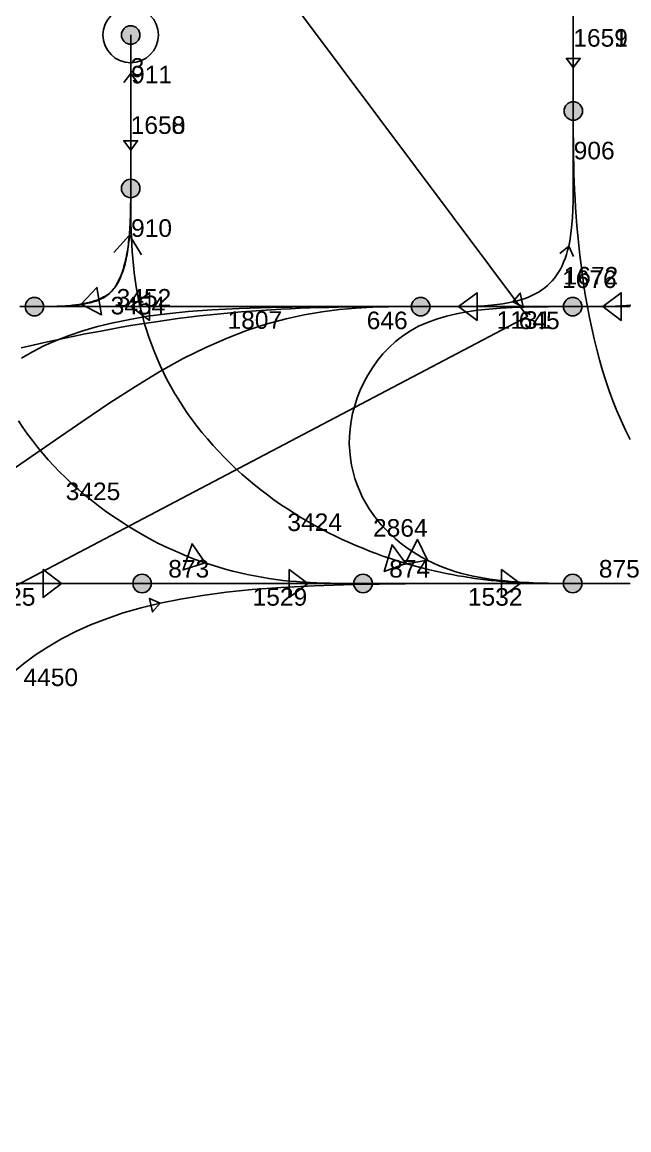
# Model space of a CAD drawing. Header units: millimetres. Extents: x 1508 to 209369, y 3688 to 146097.
# Drawn here: x 77245 to 83805, y 56638 to 68612 of the extents above; entities that cross this region are included whole.
import ezdxf

# ---------------------------------------------------------------- set-up
doc = ezdxf.new("R2010")
doc.units = ezdxf.units.MM
for name, color, linetype, true_color in [('Ndc8_Activity_BanYun', 1, 'Continuous', 0xff0000), ('Ndc8_Activity_BanYunID', 1, 'Continuous', 0xff0000), ('Ndc8_Cluster', 7, 'Continuous', 0x808000), ('Ndc8_Forward', 5, 'Continuous', 0x0000ff), ('Ndc8_ForwardID', 5, 'Continuous', 0x0000ff), ('Ndc8_Point', 7, 'Continuous', 0x000080), ('Ndc8_PointID', 7, 'Continuous', 0x000080), ('Ndc8_SD1_BWD_AutoLoadEnabled', 7, 'Continuous', 0x0080c0), ('Ndc8_SD1_BWD_AutoLoadEnabledID', 7, 'Continuous', 0x0080c0), ('Ndc8_SD1_BWD_LoadOperation', 5, 'Continuous', 0x0000ff), ('Ndc8_SD1_BWD_LoadOperationID', 5, 'Continuous', 0x0000ff), ('Ndc8_SD1_Fwd_CurveLeft', 6, 'Continuous', 0xff00ff), ('Ndc8_SD1_Fwd_CurveLeftID', 6, 'Continuous', 0xff00ff), ('Ndc8_SD1_Fwd_NoForkAutoAdjust', 5, 'Continuous', 0x0000ff), ('Ndc8_SD1_Fwd_NoForkAutoAdjustID', 5, 'Continuous', 0x0000ff), ('Ndc8_SD1_JiangCha', 7, 'Continuous', 0x0000a0), ('Ndc8_SD1_JiangChaID', 7, 'Continuous', 0x0000a0), ('Ndc8_SD2_Forward', 5, 'Continuous', 0x0000ff), ('Ndc8_SD2_JiangCha', 5, 'Continuous', 0x0000ff)]:
    doc.layers.add(name, color=color, linetype=linetype, true_color=true_color)
doc.styles.add('Ndc8Style', font='arial.ttf', dxfattribs={"height": 0.2})

msp = doc.modelspace()

# ---------------------------------------------------------------- hatches: boundary and pattern name
at = {"layer": 'Ndc8_Point'}
h = msp.add_hatch(color=256, dxfattribs=at)
edge = h.paths.add_edge_path(flags=0)
edge.add_arc((78419, 68473), 100, 0, 360)
h = msp.add_hatch(color=256, dxfattribs=at)
edge = h.paths.add_edge_path(flags=0)
edge.add_arc((83205, 67652), 100, 0, 360)
h = msp.add_hatch(color=256, dxfattribs=at)
edge = h.paths.add_edge_path(flags=0)
edge.add_arc((78419, 66814), 100, 0, 360)
h = msp.add_hatch(color=256, dxfattribs=at)
edge = h.paths.add_edge_path(flags=0)
edge.add_arc((77378, 65537), 100, 0, 360)
h = msp.add_hatch(color=256, dxfattribs=at)
edge = h.paths.add_edge_path(flags=0)
edge.add_arc((81554, 65537), 100, 0, 360)
h = msp.add_hatch(color=256, dxfattribs=at)
edge = h.paths.add_edge_path(flags=0)
edge.add_arc((83198, 65537), 100, 0, 360)
h = msp.add_hatch(color=256, dxfattribs=at)
edge = h.paths.add_edge_path(flags=0)
edge.add_arc((78542, 62544), 100, 0, 360)
h = msp.add_hatch(color=256, dxfattribs=at)
edge = h.paths.add_edge_path(flags=0)
edge.add_arc((80931, 62544), 100, 0, 360)
h = msp.add_hatch(color=256, dxfattribs=at)
edge = h.paths.add_edge_path(flags=0)
edge.add_arc((83198, 62544), 100, 0, 360)

# ---------------------------------------------------------------- linework, layer by layer
at = {"layer": 'Ndc8_Activity_BanYun'}
msp.add_circle((78419, 68473), 300, dxfattribs=at)
at = {"layer": 'Ndc8_Cluster'}
msp.add_lwpolyline([(70770, 66492), (65127, 64344), (65893, 58079), (72133, 58010), (74196, 56638), (76545, 62190), (82708, 65430), (79890, 69200), (70924, 68181)], close=True, dxfattribs=at)
at = {"layer": 'Ndc8_Forward'}
for points in [[(78422, 65537), (78622, 65387), (78622, 65687), (78422, 65537)], [(81965, 65537), (82165, 65387), (82165, 65687), (81965, 65537)], [(83524, 65537), (83724, 65387), (83724, 65687), (83524, 65537)], [(77378, 65537), (77325, 65537), (77272, 65537), (77219, 65537)], [(81554, 65537), (81456, 65537), (81357, 65537), (81259, 65537), (81160, 65536), (81061, 65536), (80962, 65535), (80862, 65534), (80762, 65533), (80661, 65531), (80560, 65529), (80458, 65526), (80355, 65523), (80252, 65519), (80148, 65514), (80148, 65514), (80043, 65509), (79937, 65503), (79830, 65496), (79722, 65489), (79613, 65480), (79502, 65471), (79390, 65460), (79277, 65449), (79163, 65436), (79047, 65423), (78929, 65408), (78810, 65392), (78689, 65374), (78566, 65355), (78566, 65355), (78442, 65335), (78316, 65314), (78188, 65291), (78058, 65266), (77926, 65241), (77792, 65213), (77656, 65185), (77518, 65155), (77378, 65124), (77236, 65092)], [(81554, 65537), (81494, 65537), (80394, 65535), (79939, 65528), (79591, 65518), (79298, 65503), (79042, 65483), (78811, 65460), (78601, 65432), (78408, 65399), (78228, 65363), (78059, 65322), (77902, 65276), (77753, 65226), (77613, 65171), (77481, 65112), (77356, 65048), (77237, 64979)], [(81554, 65537), (81450, 65537), (81347, 65537), (81243, 65537), (81140, 65537), (81037, 65537), (80934, 65537), (80832, 65537), (80730, 65537), (80629, 65537), (80528, 65537), (80428, 65537), (80328, 65537), (80230, 65537), (80132, 65537), (80132, 65537), (80035, 65537), (79939, 65537), (79844, 65537), (79749, 65537), (79654, 65537), (79560, 65537), (79466, 65537), (79372, 65537), (79278, 65537), (79183, 65537), (79088, 65537), (78993, 65537), (78897, 65537), (78800, 65537), (78800, 65537), (78702, 65537), (78604, 65537), (78504, 65537), (78404, 65537), (78303, 65537), (78202, 65537), (78100, 65537), (77998, 65537), (77895, 65537), (77792, 65537), (77689, 65537), (77585, 65537), (77482, 65537), (77378, 65537)], [(83198, 65537), (83159, 65537), (83120, 65537), (83081, 65537), (83041, 65537), (83002, 65537), (82963, 65537), (82924, 65537), (82885, 65537), (82846, 65537), (82807, 65537), (82767, 65537), (82728, 65537), (82689, 65537), (82650, 65537), (82650, 65537), (82611, 65537), (82572, 65537), (82533, 65537), (82493, 65537), (82454, 65537), (82415, 65537), (82376, 65537), (82337, 65537), (82298, 65537), (82259, 65537), (82219, 65537), (82180, 65537), (82141, 65537), (82102, 65537), (82102, 65537), (82063, 65537), (82024, 65537), (81985, 65537), (81945, 65537), (81906, 65537), (81867, 65537), (81828, 65537), (81789, 65537), (81750, 65537), (81711, 65537), (81671, 65537), (81632, 65537), (81593, 65537), (81554, 65537)], [(83820, 65537), (83789, 65537), (83758, 65537), (83727, 65537), (83695, 65537), (83664, 65537), (83633, 65537), (83633, 65537), (83602, 65537), (83571, 65537), (83540, 65537), (83509, 65537), (83478, 65537), (83447, 65537), (83416, 65537), (83384, 65537), (83353, 65537), (83322, 65537), (83291, 65537), (83260, 65537), (83229, 65537), (83198, 65537)], [(77671, 62544), (77471, 62694), (77471, 62394), (77671, 62544)], [(80334, 62544), (80134, 62694), (80134, 62394), (80334, 62544)], [(82630, 62544), (82430, 62694), (82430, 62394), (82630, 62544)], [(77138, 61573), (77260, 61675), (77389, 61771), (77526, 61861), (77671, 61946), (77824, 62024), (77985, 62096), (78157, 62163), (78338, 62225), (78531, 62280), (78737, 62331), (78957, 62376), (79194, 62415), (79451, 62450), (79732, 62478), (80046, 62502), (80403, 62520), (80829, 62534), (81386, 62541), (82731, 62544), (82731, 62544), (83198, 62544)], [(77214, 62544), (77297, 62544), (77380, 62544), (77380, 62544), (77463, 62544), (77546, 62544), (77629, 62544), (77712, 62544), (77795, 62544), (77878, 62544), (77961, 62544), (78044, 62544), (78127, 62544), (78210, 62544), (78293, 62544), (78376, 62544), (78459, 62544), (78542, 62544)], [(78542, 62544), (78599, 62544), (78656, 62544), (78713, 62544), (78769, 62544), (78826, 62544), (78883, 62544), (78940, 62544), (78997, 62544), (79054, 62544), (79111, 62544), (79168, 62544), (79224, 62544), (79281, 62544), (79338, 62544), (79338, 62544), (79395, 62544), (79452, 62544), (79509, 62544), (79566, 62544), (79623, 62544), (79680, 62544), (79737, 62544), (79793, 62544), (79850, 62544), (79907, 62544), (79964, 62544), (80021, 62544), (80078, 62544), (80135, 62544), (80135, 62544), (80192, 62544), (80249, 62544), (80305, 62544), (80362, 62544), (80419, 62544), (80476, 62544), (80533, 62544), (80590, 62544), (80647, 62544), (80704, 62544), (80760, 62544), (80817, 62544), (80874, 62544), (80931, 62544)], [(80931, 62544), (80993, 62544), (81056, 62544), (81118, 62544), (81179, 62544), (81240, 62544), (81301, 62544), (81361, 62544), (81419, 62544), (81477, 62544), (81534, 62544), (81589, 62544), (81643, 62544), (81695, 62544), (81746, 62544), (81746, 62544), (81795, 62544), (81842, 62544), (81888, 62544), (81933, 62544), (81977, 62544), (82021, 62544), (82065, 62544), (82108, 62544), (82152, 62544), (82196, 62544), (82241, 62544), (82287, 62544), (82334, 62544), (82383, 62544), (82383, 62544), (82434, 62544), (82486, 62544), (82540, 62544), (82595, 62544), (82652, 62544), (82710, 62544), (82768, 62544), (82828, 62544), (82889, 62544), (82950, 62544), (83011, 62544), (83073, 62544), (83136, 62544), (83198, 62544)], [(83198, 62544), (83264, 62544), (83330, 62544), (83397, 62544), (83464, 62544), (83533, 62544), (83602, 62544), (83674, 62544), (83746, 62544), (83821, 62544)], [(78737, 62331), (78623, 62382), (78656, 62236), (78737, 62331)]]:
    msp.add_lwpolyline(points, dxfattribs=at)
at = {"layer": 'Ndc8_Point'}
for centre in [(78419, 68473), (83205, 67652), (78419, 66814), (77378, 65537), (81554, 65537), (83198, 65537), (78542, 62544), (80931, 62544), (83198, 62544)]:
    msp.add_circle(centre, 100, dxfattribs=at)
at = {"layer": 'Ndc8_SD1_BWD_AutoLoadEnabled'}
for points in [[(81554, 65537), (81614, 65537), (81929, 65538), (82060, 65539), (82159, 65543), (82243, 65547), (82317, 65552), (82383, 65559), (82443, 65567), (82498, 65576), (82550, 65587), (82598, 65599), (82643, 65612), (82686, 65626), (82726, 65642), (82764, 65659), (82800, 65677), (82834, 65697), (82866, 65718), (82896, 65741), (82925, 65765), (82952, 65790), (82977, 65817), (83001, 65846), (83024, 65876), (83045, 65908), (83065, 65942), (83083, 65978), (83100, 66016), (83116, 66056), (83130, 66099), (83143, 66144), (83155, 66192), (83166, 66244), (83175, 66299), (83183, 66359), (83190, 66425), (83195, 66499), (83199, 66583), (83203, 66682), (83204, 66813), (83205, 67128), (83205, 67128), (83205, 67652)], [(77378, 65537), (77406, 65537), (77434, 65537), (77461, 65537), (77489, 65537), (77517, 65537), (77544, 65538), (77572, 65538), (77599, 65539), (77626, 65540), (77653, 65541), (77680, 65542), (77707, 65543), (77733, 65545), (77760, 65547), (77760, 65547), (77786, 65549), (77811, 65551), (77837, 65554), (77862, 65557), (77887, 65561), (77911, 65565), (77934, 65569), (77957, 65574), (77980, 65579), (78002, 65585), (78023, 65591), (78043, 65597), (78063, 65604), (78081, 65612), (78081, 65612), (78099, 65620), (78116, 65628), (78132, 65637), (78147, 65647), (78162, 65657), (78176, 65668), (78189, 65679), (78202, 65691), (78214, 65704), (78225, 65717), (78236, 65731), (78247, 65745), (78257, 65761), (78267, 65777), (78267, 65777), (78276, 65793), (78285, 65811), (78294, 65829), (78302, 65848), (78311, 65867), (78318, 65887), (78326, 65907), (78333, 65928), (78340, 65950), (78346, 65972), (78353, 65994), (78359, 66017), (78364, 66040), (78369, 66064), (78369, 66064), (78374, 66088), (78379, 66112), (78383, 66137), (78387, 66162), (78391, 66187), (78394, 66212), (78397, 66238), (78400, 66264), (78403, 66290), (78405, 66316), (78407, 66343), (78409, 66370), (78411, 66397), (78412, 66424), (78412, 66424), (78414, 66451), (78415, 66478), (78416, 66506), (78417, 66534), (78417, 66561), (78418, 66589), (78418, 66617), (78418, 66645), (78419, 66673), (78419, 66701), (78419, 66729), (78419, 66758), (78419, 66786), (78419, 66814)], [(78238, 66123), (78405, 66309), (78537, 66097)], [(83059, 66111), (83155, 66192), (83206, 66078)], [(83198, 65537), (83258, 65537), (83492, 65537), (83588, 65539), (83662, 65541), (83724, 65544), (83779, 65548), (83828, 65553)]]:
    msp.add_lwpolyline(points, dxfattribs=at)
at = {"layer": 'Ndc8_SD1_BWD_LoadOperation'}
for points in [[(83205, 67652), (83205, 69522)], [(78419, 66814), (78419, 68473)], [(78344, 67958), (78419, 68058), (78494, 67958)]]:
    msp.add_lwpolyline(points, dxfattribs=at)
at = {"layer": 'Ndc8_SD1_Fwd_CurveLeft'}
for points in [[(83198, 65537), (83065, 65537), (82933, 65536), (82802, 65535), (82672, 65532), (82544, 65527), (82417, 65520), (82293, 65510), (82173, 65497), (82055, 65480), (81941, 65459), (81832, 65434), (81727, 65403), (81627, 65366), (81532, 65324), (81532, 65324), (81444, 65275), (81361, 65220), (81284, 65160), (81212, 65095), (81146, 65026), (81086, 64953), (81032, 64876), (80983, 64797), (80939, 64716), (80901, 64633), (80869, 64550), (80841, 64465), (80819, 64381), (80803, 64298), (80803, 64298), (80791, 64215), (80785, 64134), (80783, 64054), (80787, 63976), (80794, 63899), (80806, 63824), (80823, 63751), (80843, 63679), (80867, 63609), (80895, 63541), (80926, 63475), (80960, 63411), (80998, 63350), (81039, 63290), (81039, 63290), (81082, 63234), (81128, 63179), (81176, 63127), (81227, 63077), (81279, 63030), (81333, 62985), (81389, 62942), (81447, 62902), (81506, 62865), (81565, 62830), (81626, 62797), (81687, 62767), (81749, 62739), (81812, 62714), (81812, 62714), (81874, 62692), (81936, 62671), (81998, 62653), (82060, 62637), (82122, 62623), (82183, 62611), (82243, 62600), (82302, 62591), (82360, 62583), (82417, 62576), (82472, 62571), (82526, 62566), (82579, 62562), (82629, 62559), (82629, 62559), (82678, 62556), (82725, 62553), (82770, 62551), (82814, 62549), (82856, 62548), (82898, 62547), (82938, 62546), (82977, 62545), (83015, 62545), (83052, 62544), (83089, 62544), (83126, 62544), (83162, 62544), (83198, 62544)], [(81630, 62795), (81520, 63020), (81384, 62752), (81630, 62795)]]:
    msp.add_lwpolyline(points, dxfattribs=at)
at = {"layer": 'Ndc8_SD1_Fwd_NoForkAutoAdjust'}
for points in [[(83205, 69522), (83205, 67652)], [(78419, 68473), (78419, 66814)], [(83205, 68120), (83280, 68220), (83130, 68220), (83205, 68120)], [(78419, 67229), (78494, 67329), (78344, 67329), (78419, 67229)]]:
    msp.add_lwpolyline(points, dxfattribs=at)
at = {"layer": 'Ndc8_SD1_JiangCha'}
for points in [[(83205, 67652), (83205, 67128), (83204, 66813), (83203, 66682), (83199, 66583), (83195, 66499), (83190, 66425), (83183, 66359), (83175, 66299), (83166, 66244), (83155, 66192), (83143, 66144), (83130, 66099), (83116, 66056), (83100, 66016), (83083, 65978), (83065, 65942), (83045, 65908), (83024, 65876), (83001, 65846), (82977, 65817), (82952, 65790), (82925, 65765), (82896, 65741), (82866, 65718), (82834, 65697), (82800, 65677), (82764, 65659), (82726, 65642), (82686, 65626), (82643, 65612), (82598, 65599), (82550, 65587), (82498, 65576), (82443, 65567), (82383, 65559), (82317, 65552), (82243, 65547), (82159, 65543), (82060, 65539), (81929, 65538), (81614, 65537), (81614, 65537), (81554, 65537)], [(83205, 67652), (83205, 67570), (83205, 67487), (83205, 67404), (83206, 67321), (83207, 67236), (83208, 67151), (83210, 67065), (83212, 66977), (83215, 66888), (83219, 66796), (83224, 66703), (83230, 66608), (83236, 66510), (83244, 66410), (83244, 66410), (83253, 66307), (83264, 66202), (83275, 66094), (83289, 65985), (83303, 65874), (83320, 65761), (83338, 65648), (83358, 65534), (83380, 65419), (83404, 65304), (83430, 65189), (83458, 65075), (83488, 64961), (83521, 64848), (83521, 64848), (83556, 64736), (83594, 64626), (83634, 64517), (83676, 64410), (83721, 64305), (83769, 64202), (83818, 64100)], [(78419, 66814), (78419, 66791), (78419, 66767), (78419, 66744), (78419, 66721), (78419, 66697), (78419, 66673), (78418, 66650), (78418, 66626), (78418, 66601), (78417, 66577), (78417, 66552), (78416, 66527), (78416, 66502), (78415, 66477), (78415, 66477), (78414, 66451), (78413, 66424), (78411, 66398), (78410, 66371), (78408, 66344), (78406, 66317), (78404, 66290), (78402, 66263), (78399, 66236), (78396, 66209), (78393, 66182), (78389, 66155), (78385, 66128), (78380, 66102), (78380, 66102), (78375, 66076), (78370, 66050), (78364, 66024), (78358, 65999), (78351, 65975), (78344, 65951), (78337, 65928), (78329, 65905), (78321, 65883), (78313, 65862), (78304, 65842), (78295, 65822), (78286, 65804), (78276, 65787), (78276, 65787), (78266, 65770), (78256, 65755), (78246, 65741), (78235, 65728), (78224, 65715), (78213, 65704), (78202, 65693), (78190, 65683), (78178, 65673), (78165, 65664), (78153, 65656), (78140, 65648), (78126, 65641), (78113, 65634), (78113, 65634), (78099, 65627), (78085, 65620), (78070, 65614), (78055, 65608), (78040, 65603), (78025, 65598), (78010, 65593), (77994, 65588), (77978, 65584), (77962, 65579), (77945, 65576), (77929, 65572), (77912, 65569), (77895, 65565), (77895, 65565), (77878, 65562), (77860, 65560), (77843, 65557), (77825, 65555), (77808, 65553), (77790, 65551), (77772, 65549), (77754, 65547), (77736, 65546), (77718, 65544), (77699, 65543), (77681, 65542), (77662, 65541), (77644, 65540), (77644, 65540), (77625, 65540), (77606, 65539), (77587, 65539), (77569, 65538), (77550, 65538), (77531, 65538), (77512, 65537), (77493, 65537), (77474, 65537), (77455, 65537), (77435, 65537), (77416, 65537), (77397, 65537), (77378, 65537)], [(78419, 66814), (78419, 66738), (78419, 66663), (78420, 66587), (78420, 66512), (78422, 66436), (78424, 66360), (78426, 66285), (78430, 66209), (78435, 66133), (78441, 66056), (78448, 65980), (78457, 65903), (78467, 65826), (78479, 65750), (78479, 65750), (78493, 65672), (78508, 65595), (78526, 65517), (78545, 65440), (78566, 65362), (78590, 65285), (78615, 65208), (78643, 65130), (78672, 65054), (78704, 64977), (78737, 64901), (78773, 64825), (78811, 64750), (78852, 64675), (78852, 64675), (78894, 64601), (78939, 64528), (78986, 64455), (79034, 64383), (79085, 64312), (79138, 64242), (79193, 64173), (79249, 64106), (79307, 64039), (79367, 63973), (79428, 63909), (79491, 63847), (79556, 63785), (79622, 63725), (79622, 63725), (79689, 63667), (79757, 63610), (79826, 63555), (79897, 63502), (79968, 63450), (80040, 63399), (80113, 63351), (80187, 63304), (80260, 63258), (80335, 63215), (80409, 63172), (80484, 63132), (80558, 63093), (80633, 63056), (80633, 63056), (80707, 63021), (80782, 62987), (80855, 62955), (80929, 62924), (81002, 62895), (81075, 62867), (81147, 62841), (81219, 62816), (81290, 62793), (81360, 62771), (81430, 62751), (81499, 62731), (81567, 62713), (81634, 62696), (81634, 62696), (81701, 62680), (81766, 62666), (81831, 62652), (81894, 62640), (81957, 62628), (82019, 62618), (82080, 62608), (82140, 62599), (82200, 62592), (82258, 62584), (82316, 62578), (82372, 62572), (82428, 62567), (82484, 62563), (82484, 62563), (82538, 62559), (82592, 62556), (82645, 62553), (82697, 62551), (82749, 62549), (82800, 62548), (82851, 62546), (82901, 62545), (82951, 62545), (83001, 62544), (83050, 62544), (83100, 62544), (83149, 62544), (83198, 62544)], [(77882, 65563), (78104, 65449), (78054, 65744), (77882, 65563)], [(82550, 65587), (82664, 65536), (82631, 65683), (82550, 65587)], [(83828, 65553), (83779, 65548), (83724, 65544), (83662, 65541), (83588, 65539), (83492, 65537), (83258, 65537), (83258, 65537), (83198, 65537)], [(77206, 64302), (77254, 64230), (77304, 64158), (77357, 64088), (77411, 64018), (77468, 63950), (77526, 63882), (77587, 63815), (77650, 63750), (77716, 63685), (77716, 63685), (77783, 63622), (77853, 63560), (77924, 63500), (77997, 63441), (78072, 63383), (78148, 63327), (78225, 63272), (78304, 63220), (78383, 63169), (78463, 63120), (78544, 63073), (78626, 63028), (78707, 62985), (78789, 62945), (78789, 62945), (78871, 62906), (78953, 62870), (79035, 62837), (79117, 62805), (79199, 62775), (79280, 62748), (79361, 62723), (79441, 62699), (79522, 62678), (79601, 62658), (79680, 62641), (79759, 62625), (79836, 62611), (79913, 62598), (79913, 62598), (79989, 62587), (80065, 62578), (80139, 62570), (80213, 62564), (80287, 62558), (80360, 62554), (80432, 62551), (80504, 62548), (80576, 62546), (80647, 62545), (80718, 62545), (80789, 62544), (80860, 62544), (80931, 62544)], [(79224, 62767), (79083, 62974), (78986, 62690), (79224, 62767)], [(81395, 62761), (81246, 62962), (81161, 62674), (81395, 62761)]]:
    msp.add_lwpolyline(points, dxfattribs=at)
at = {"layer": 'Ndc8_SD2_Forward'}
msp.add_lwpolyline([(81554, 65537), (81381, 65537), (81208, 65535), (81033, 65530), (80855, 65521), (80673, 65505), (80488, 65482), (80296, 65449), (80099, 65406), (79895, 65350), (79682, 65281), (79461, 65196), (79230, 65095), (78988, 64975), (78735, 64835), (78735, 64835), (78470, 64674), (78192, 64495), (77903, 64300), (77601, 64093), (77287, 63877), (76961, 63655)], dxfattribs=at)
at = {"layer": 'Ndc8_SD2_JiangCha'}
msp.add_lwpolyline([(76800, 62545), (77416, 62544), (77416, 62544), (78542, 62544)], dxfattribs=at)

# ---------------------------------------------------------------- texts
at = {"layer": 'Ndc8_Activity_BanYunID', "style": 'Ndc8Style'}
msp.add_text('3', height=190, dxfattribs=at).set_placement((78419, 68033))
at = {"layer": 'Ndc8_ForwardID', "style": 'Ndc8Style'}
for s, p in [('1807', (79466, 65297)), ('1131', (82376, 65297)), ('1525', (76799, 62304)), ('1529', (79737, 62304)), ('1532', (82065, 62304)), ('4450', (77260, 61435))]:
    msp.add_text(s, height=190, dxfattribs=at).set_placement(p)
at = {"layer": 'Ndc8_PointID', "style": 'Ndc8Style'}
for s, p in [('911', (78423, 67950)), ('906', (83209, 67129)), ('910', (78423, 66291)), ('646', (80971, 65293)), ('645', (82615, 65293)), ('873', (78825, 62608)), ('874', (81214, 62608)), ('875', (83481, 62608))]:
    msp.add_text(s, height=190, dxfattribs=at).set_placement(p)
at = {"layer": 'Ndc8_SD1_BWD_AutoLoadEnabledID', "style": 'Ndc8Style'}
for s, p in [('1672', (83100, 65776)), ('3452', (78267, 65537))]:
    msp.add_text(s, height=190, dxfattribs=at).set_placement(p)
at = {"layer": 'Ndc8_SD1_BWD_LoadOperationID', "style": 'Ndc8Style'}
for s, p in [('1651', (83205, 68347)), ('1650', (78419, 67404))]:
    msp.add_text(s, height=190, dxfattribs=at).set_placement(p)
at = {"layer": 'Ndc8_SD1_Fwd_CurveLeftID', "style": 'Ndc8Style'}
msp.add_text('2864', height=190, dxfattribs=at).set_placement((81039, 63050))
at = {"layer": 'Ndc8_SD1_Fwd_NoForkAutoAdjustID', "style": 'Ndc8Style'}
for s, p in [('1659', (83205, 68347)), ('1658', (78419, 67404))]:
    msp.add_text(s, height=190, dxfattribs=at).set_placement(p)
at = {"layer": 'Ndc8_SD1_JiangChaID', "style": 'Ndc8Style'}
for s, p in [('1676', (83083, 65738)), ('3454', (78202, 65453)), ('3425', (77716, 63445)), ('3424', (80113, 63111))]:
    msp.add_text(s, height=190, dxfattribs=at).set_placement(p)

doc.saveas('drawing.dxf')
